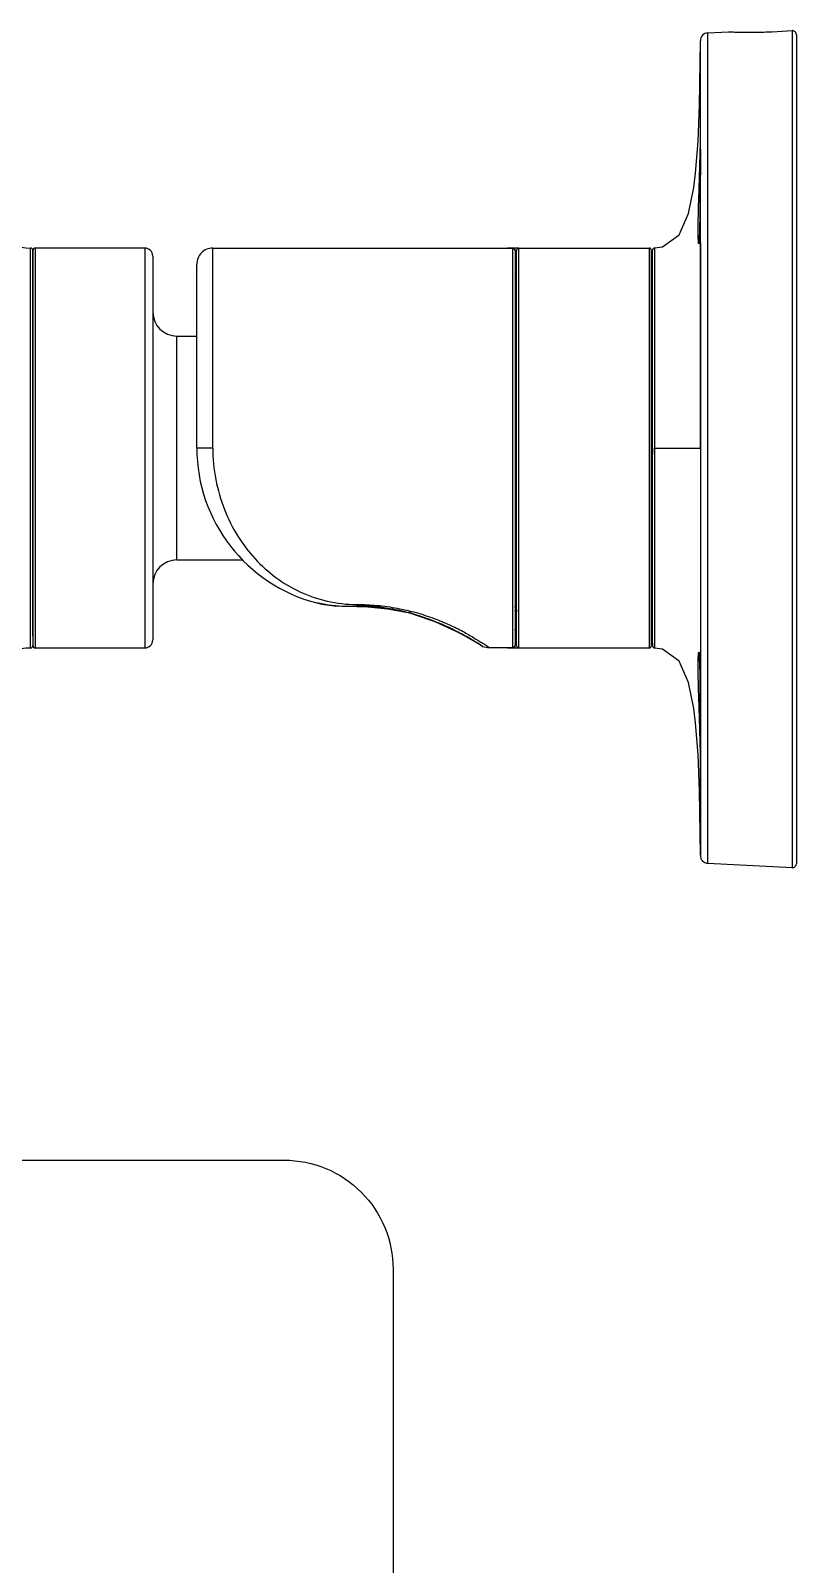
# Model space of a CAD drawing. Header units: millimetres. Extents: x 789 to 15176, y 607 to 3602.
# Drawn here: x 14473 to 15176, y 2115 to 3522 of the extents above; entities that cross this region are included whole.
import ezdxf

# ---------------------------------------------------------------- set-up
doc = ezdxf.new("R2010")
doc.units = ezdxf.units.MM
doc.layers.add('ASSEM_MEMBER_1', color=7, linetype='Continuous')

msp = doc.modelspace()

# ---------------------------------------------------------------- linework, layer by layer
msp.add_lwpolyline([(13440.5, 2485.9), (14705.4, 2485.9, -0.414214), (14805.4, 2385.9), (14805.4, 1212.7, -0.414214), (14705.4, 1112.7), (13440.5, 1112.7, -0.414214), (13340.5, 1212.7), (13340.5, 2385.9, -0.414214)], format="xyb", close=True)
at = {"layer": 'ASSEM_MEMBER_1', "color": 7, "linetype": 'Continuous'}
for p, q in [((15094.4, 3520.3), (15113.2, 3521.2)), ((15094.4, 2758.3), (15094.4, 3520.3)), ((15153.5, 3521.2), (15171.7, 3522.2)), ((15171.7, 3522.2), (15171.7, 2754.3)), ((15175.6, 3518.5), (15175.6, 2757.9)), ((15087.4, 3492.6), (15087.5, 3512.9)), ((15087.5, 3139.3), (15087.5, 3513)), ((15087.5, 3413.1), (15087.5, 3413.1)), ((15087.5, 3413.1), (15087.5, 3413.1)), ((15087.5, 3408.7), (15087.5, 3411.6)), ((15087.5, 3404.5), (15087.5, 3404.4)), ((15087.5, 3388.4), (15087.5, 3398.5)), ((15087.4, 3379.5), (15087.5, 3388.4)), ((15087.4, 3370.4), (15087.4, 3379.5)), ((15087.5, 3389.8), (15087.5, 3389.5)), ((15087.4, 3370.5), (15087.1, 3370.5)), ((15087.4, 3362.5), (15087.4, 3360.7)), ((15087.1, 3343.7), (15087.1, 3343.2)), ((14472.7, 2955.8), (14472.7, 3322.8)), ((14477, 2955.8), (14477, 3322.7)), ((14577.5, 3322.7), (14477, 3322.7)), ((14577.5, 3322.7), (14577.5, 2955.8)), ((14639.9, 3139.3), (14639.9, 3322.7)), ((14639.9, 3322.7), (14909.9, 3322.7)), ((14909.9, 3322.7), (14912.2, 3322.7)), ((14920.9, 3322.7), (14910.3, 3322.7)), ((14915.1, 3322.6), (14915.1, 2956)), ((14920.9, 2955.9), (14920.9, 3322.7)), ((14920.9, 3322.7), (15040.4, 3322.7)), ((15040.4, 3322.7), (15040.4, 2955.9)), ((15045.4, 3322.8), (15045.4, 2955.8)), ((15087.5, 3327.8), (15087.5, 2765.6)), ((14474.8, 3320.5), (14474.8, 2958)), ((14474.8, 2966.7), (14474.8, 3320.5)), ((14584.9, 3315.4), (14584.9, 2963.2)), ((14625.2, 3139.3), (14625.2, 3308)), ((14917.3, 3320.5), (14918.7, 3320.5)), ((14917.3, 3320.4), (14917.3, 2958.2)), ((14918.8, 3320.8), (14918.7, 3320.5)), ((14918.7, 2958.1), (14918.7, 3320.5)), ((15042.6, 3306.5), (15043.4, 3320.7)), ((15042.6, 2958.5), (15042.6, 3320.1)), ((15043.4, 3139.3), (15043.4, 3320.7)), ((14917.3, 3299.2), (14917.7, 3299.6)), ((14917.7, 3299.6), (14917.7, 2993.3)), ((14606.9, 3036.6), (14606.9, 3242)), ((14606.9, 3242), (14625.2, 3242)), ((14639.9, 3139.3), (14625.2, 3139.3)), ((15043.4, 3139.3), (15043.4, 3133.5)), ((15045.4, 3139.3), (15087.5, 3139.3)), ((15043.4, 2957.9), (15043.4, 3133.5)), ((14606.9, 3036.6), (14667.3, 3036.6)), ((14772, 2995.7), (14772, 2993.7)), ((14779.3, 2993.7), (14779.3, 2994.1)), ((14809.3, 2990.5), (14779.3, 2993.7)), ((14814.8, 2988.8), (14809.3, 2990.5)), ((14917.7, 2993.3), (14917.3, 2993.5)), ((14917.3, 2986.1), (14918.7, 2986.1)), ((14918.7, 2986.1), (14918.6, 2987.3)), ((14866.8, 2969.5), (14844.5, 2979.5)), ((14882.4, 2960.5), (14866.8, 2969.5)), ((14918.7, 2977), (14917.3, 2977)), ((14918.7, 2975.9), (14918.7, 2977)), ((15042.6, 2972.1), (15043.4, 2957.9)), ((14577.5, 2955.8), (14477, 2955.8)), ((14884.8, 2959), (14882.4, 2960.5)), ((14884.8, 2959), (14887.4, 2957.4)), ((14885.5, 2958.6), (14887.9, 2957)), ((14887.9, 2957), (14887.4, 2957.3)), ((14887.8, 2957.1), (14887.9, 2957)), ((14910.3, 2955.9), (14920.9, 2955.9)), ((14918.7, 2958.1), (14917.3, 2958.1)), ((14918.7, 2957.9), (14918.7, 2958.1)), ((14920.9, 2955.9), (15040.4, 2955.9)), ((15087.3, 2908.1), (15087.1, 2908.1)), ((15087.5, 2887), (15087.5, 2897.1)), ((15087.5, 2877.2), (15087.5, 2887)), ((15087.5, 2870.2), (15087.5, 2877.2)), ((15087.4, 2865.1), (15087.5, 2866)), ((15087.4, 2865.3), (15087.4, 2865.3)), ((15087.4, 2865.3), (15087.4, 2865.2)), ((15087.5, 2868.1), (15087.5, 2870.2)), ((15087.5, 2866), (15087.5, 2868.1)), ((15087.5, 2766.5), (15087.5, 2864.6)), ((15094.4, 2758.3), (15171.7, 2754.3))]:
    msp.add_line(p, q, dxfattribs=at)
for points in [[(15045.4, 3322.8), (15052.7, 3323.9), (15067.9, 3335), (15076.6, 3354.6), (15081.4, 3378.2), (15083, 3391.4), (15085.3, 3420.4), (15086.7, 3453.7), (15087.4, 3492.6)], [(15087.5, 3411.6), (15087.5, 3413), (15087.4, 3413.5), (15087.4, 3413.8), (15087.4, 3413.9)], [(15087.5, 3398.5), (15087.5, 3407.2), (15087.5, 3408.7)], [(15086.4, 3327.8), (15086.4, 3327.8), (15086.5, 3328.5), (15086.6, 3329.6), (15086.7, 3331.2), (15086.8, 3333.4), (15086.9, 3336.3), (15087, 3339.8), (15087.1, 3344.2), (15087.2, 3349.6), (15087.3, 3356), (15087.4, 3363.5), (15087.4, 3370.4)], [(14912.2, 3322.7), (14913.6, 3322.7), (14914.6, 3322.7)], [(14914.6, 3322.7), (14915, 3322.6), (14915.7, 3322.5)], [(14915.7, 3322.5), (14916.7, 3321.9), (14917.3, 3320.5), (14917.3, 3320.4)], [(14772, 2993.7), (14758.8, 2994), (14746, 2995.1), (14735.5, 2997.1)], [(14779.3, 2993.7), (14777.1, 2993.7), (14774.1, 2993.7), (14772, 2993.7)], [(14777.1, 2993.7), (14774.1, 2993.7), (14772, 2993.7)], [(14887.4, 2957.3), (14886.2, 2958.1), (14877.8, 2963.3), (14860.2, 2972.8), (14848.3, 2978.2), (14820.7, 2987.8), (14792.3, 2993), (14779.3, 2993.7)], [(14914.6, 2955.9), (14913.6, 2955.9), (14912.1, 2955.9), (14910.3, 2955.9), (14893.6, 2955.9)], [(14915.7, 2956.1), (14915, 2955.9), (14914.6, 2955.9)], [(14917.3, 2958.2), (14917.3, 2958), (14916.7, 2956.7), (14915.7, 2956.1)], [(15087.5, 2765.6), (15087.4, 2785.9), (15086.7, 2824.9), (15085.3, 2858.2), (15083, 2887.2), (15081.4, 2900.3), (15076.6, 2924), (15067.9, 2943.6), (15052.7, 2954.7), (15045.4, 2955.8)], [(15087.3, 2927.1), (15087.2, 2933.7), (15087.1, 2938.1), (15087, 2941.6), (15086.8, 2944.5), (15086.8, 2945.7), (15086.7, 2947.7), (15086.6, 2949.2), (15086.5, 2950.2), (15086.4, 2950.8)], [(15087.5, 2897.1), (15087.4, 2905.4), (15087.4, 2908.1)], [(15087.4, 2864.6), (15087.4, 2864.7), (15087.4, 2864.9), (15087.4, 2865.1)]]:
    msp.add_lwpolyline(points, dxfattribs=at)
for centre, radius, start, end in [((15094.8, 3512.9), 7.34, 93.0082, 179.738), ((8944.1, 3397.9), 6143.4, 359.74413, 359.92202), ((12140.4, 3384), 2947.1, 359.5807, 359.7356), ((14474.8, 3392.1), 69.4, 212.2472, 268.2524), ((14472.6, 3320.6), 2.2, 359.3826, 87.8728), ((14477, 3320.5), 2.2, 90, 180), ((14577.5, 3315.4), 7.34, 0, 90), ((14639.9, 3308), 14.7, 90.0015, 180.0021), ((14915.1, 3320.4), 2.2, 47.5902, 89.9511), ((14915.1, 3320.4), 2.19, 44.274, 47.5973), ((14915.1, 3320.4), 2.2, 0.0225, 44.2821), ((14920.9, 3320.5), 2.2, 90, 173.9472), ((15040.4, 3320.5), 2.2, 360, 90), ((15045.6, 3320.6), 2.2, 93.4155, 177.0822), ((14974.4, 3337.8), 112.5, 356.5109, 356.6753), ((14915.1, 3302.2), 3.67, 315, 0.0025), ((14606.9, 3264), 22, 180.0029, 270), ((14772, 3139.3), 146.8, 180, 255.6025), ((14606.9, 3014.6), 22, 90, 179.9971), ((14771.7, 1037), 1957.2, 89.779, 89.9925), ((14778.8, 2846.6), 147.6, 85.6753, 89.7947), ((14779.2, 2852.5), 141.6, 84.1208, 85.6601), ((14769.4, 2805.2), 190, 73.6896, 74.6989), ((14910.4, 2988.2), 8.87, 35.1241, 39.2673), ((14911.1, 2989), 7.6, 0.026, 35.8765), ((14911.4, 2986), 7.36, 21.9625, 36.7035), ((14911.4, 2986.1), 7.36, 9.8864, 21.9056), ((14748.8, 2745.2), 253.4, 66.2844, 67.2445), ((14746.3, 2739.6), 259.6, 64.5115, 66.2848), ((14751.8, 2751.1), 246.8, 62.6582, 64.5137), ((14750.8, 2749.5), 248.7, 59.4144, 62.6324), ((14911.4, 2976.4), 7.35, 323.2176, 0.0044), ((14474.8, 2886.4), 69.4, 91.747, 147.7528), ((14472.6, 2958), 2.2, 272.1272, 0.6045), ((14477, 2958), 2.2, 180, 270), ((14577.5, 2963.2), 7.34, 270, 0), ((14755.5, 2757.4), 239.5, 58.4483, 59.4257), ((14725.1, 2708.1), 297.5, 57.3699, 58.4262), ((14760.9, 2771), 227.6, 54.3305, 56.3874), ((14915.1, 2958.2), 2.2, 269.9849, 313.921), ((14915.1, 2958.2), 2.19, 313.9191, 315.9819), ((14915.1, 2958.2), 2.2, 315.9721, 359.9665), ((14911.2, 2976.6), 11.4, 302.0686, 310.942), ((14920.9, 2958.1), 2.2, 184.6436, 270.0485), ((15040.4, 2958.1), 2.2, 270, 0), ((15045.6, 2958), 2.2, 182.9183, 266.5845), ((12907, 2899.6), 2180.4, 0.2246, 0.7234), ((9718.5, 2883), 5369, 0.0653, 0.2686), ((15094.8, 2765.6), 7.34, 180.2619, 266.9918), ((15171.9, 2757.9), 3.67, 267, 0)]:
    msp.add_arc(centre, radius, start, end, dxfattribs=at)
for points, knots in [([(15113.2, 3521.2), (15113.2, 3521.3), (15113.3, 3521.2), (15113.4, 3521.2), (15113.7, 3521.2), (15114, 3521.2), (15114.4, 3521.2), (15115.2, 3521.1), (15116.4, 3521.1), (15118.1, 3521), (15120.1, 3520.9), (15122.4, 3520.9), (15126.2, 3520.8), (15131.4, 3520.7), (15138.3, 3520.7), (15145.8, 3520.9), (15150.9, 3521.1), (15153.5, 3521.2)], [0, 0, 0, 0, 0.001203, 0.004813, 0.01083, 0.019237, 0.030006, 0.043107, 0.076193, 0.118185, 0.168649, 0.227122, 0.293024, 0.444552, 0.617382, 0.804993, 1, 1, 1, 1]), ([(15175.6, 3518.5), (15175.6, 3519.4), (15174.8, 3521.4), (15172.8, 3522.2), (15171.9, 3522.2)], [0, 0, 0, 0, 0.500104, 1, 1, 1, 1]), ([(15086.1, 3370.5), (15086.4, 3379.6), (15086.8, 3392), (15087.2, 3406.2), (15087.3, 3411.4), (15087.4, 3413.2)], [0, 0, 0, 0, 0.640157, 0.869015, 1, 1, 1, 1]), ([(15087.4, 3413.2), (15087.4, 3413.6), (15087.4, 3415), (15087.4, 3413.5), (15087.5, 3413.1)], [0, 0, 0, 0, 0.484274, 1, 1, 1, 1]), ([(15087.5, 3413.1), (15087.5, 3412.6), (15087.5, 3409.8), (15087.5, 3406.9), (15087.5, 3404.5)], [0, 0, 0, 0, 0.164717, 1, 1, 1, 1]), ([(15087.5, 3404.4), (15087.5, 3403.3), (15087.5, 3398.5), (15087.5, 3393.6), (15087.5, 3389.8)], [0, 0, 0, 0, 0.216679, 1, 1, 1, 1]), ([(15085.8, 3327.5), (15085.7, 3328.2), (15085.6, 3330), (15085.5, 3333.3), (15085.4, 3337.7), (15085.4, 3345.3), (15085.7, 3356.3), (15085.9, 3365.6), (15086.1, 3370.5)], [0, 0, 0, 0, 0.049478, 0.126467, 0.229248, 0.354323, 0.657281, 1, 1, 1, 1]), ([(15087.1, 3370.5), (15087, 3370.5), (15086.6, 3370.5), (15086.3, 3370.5), (15086.1, 3370.5)], [0, 0, 0, 0, 0.378806, 1, 1, 1, 1]), ([(15087.4, 3360.7), (15087.3, 3359.2), (15087.3, 3353.5), (15087.2, 3347.9), (15087.1, 3343.7)], [0, 0, 0, 0, 0.26731, 1, 1, 1, 1]), ([(15087.1, 3343.2), (15087.1, 3342), (15087, 3338), (15086.9, 3334), (15086.7, 3331.3)], [0, 0, 0, 0, 0.298415, 1, 1, 1, 1]), ([(14909.9, 3322.7), (14910.3, 3322.7), (14910.9, 3322.7), (14911.9, 3322.7), (14912.8, 3322.7), (14913.5, 3322.7), (14914.2, 3322.7), (14914.6, 3322.6), (14914.8, 3322.6), (14915, 3322.6), (14915, 3322.6), (14915.1, 3322.6), (14915.1, 3322.6)], [0, 0, 0, 0, 0.195645, 0.383867, 0.5566, 0.707437, 0.830987, 0.922596, 0.955203, 0.978653, 0.993302, 1, 1, 1, 1]), ([(15086.3, 3327), (15086.3, 3326.9), (15086.2, 3326.8), (15086.2, 3326.7), (15086.1, 3326.6), (15086, 3326.6), (15086, 3326.7), (15085.9, 3326.9), (15085.9, 3327.2), (15085.9, 3327.4), (15085.8, 3327.5)], [0, 0, 0, 0, 0.159792, 0.267345, 0.327489, 0.370692, 0.450193, 0.580177, 0.763231, 1, 1, 1, 1]), ([(15086.7, 3330.9), (15086.6, 3330.1), (15086.5, 3328.8), (15086.4, 3327.5), (15086.3, 3327)], [0, 0, 0, 0, 0.626421, 1, 1, 1, 1]), ([(14639.9, 3139.3), (14639.9, 3129.6), (14641.7, 3110.3), (14649.6, 3083), (14661.9, 3058.4), (14678, 3037.2), (14697.3, 3019.8), (14719.7, 3006.5), (14744.9, 2997.8), (14762.9, 2995.7), (14772, 2995.7)], [0, 0, 0, 0, 0.134768, 0.266202, 0.392668, 0.514236, 0.632807, 0.751349, 0.873308, 1, 1, 1, 1]), ([(14735.5, 2997.1), (14738.5, 2996.4), (14744.5, 2995.2), (14753.6, 2994.4), (14762.8, 2994.1), (14768.9, 2994.2), (14772, 2994.1)], [0, 0, 0, 0, 0.249666, 0.499566, 0.749707, 1, 1, 1, 1]), ([(14772, 2995.7), (14778.3, 2995.7), (14790.7, 2995.2), (14809, 2992.6), (14826.4, 2988.6), (14842.5, 2983.3), (14856.8, 2977.4), (14869, 2971.4), (14878.9, 2965.7), (14884.5, 2962.1), (14886.9, 2960.5)], [0, 0, 0, 0, 0.154227, 0.306226, 0.4536, 0.593205, 0.721664, 0.834746, 0.928661, 1, 1, 1, 1]), ([(14793.7, 2993.4), (14795.9, 2993.1), (14804.6, 2992), (14813.3, 2990.2), (14819.6, 2988.4)], [0, 0, 0, 0, 0.256022, 1, 1, 1, 1]), ([(14822.8, 2987.5), (14824.9, 2986.9), (14833, 2984.4), (14841, 2981.4), (14846.8, 2978.9)], [0, 0, 0, 0, 0.263214, 1, 1, 1, 1]), ([(14917.7, 2993.3), (14917.8, 2993), (14918.5, 2991.6), (14918.7, 2990.1), (14918.7, 2989)], [0, 0, 0, 0, 0.247024, 1, 1, 1, 1]), ([(14915.1, 2956), (14915.1, 2956), (14915, 2956), (14915, 2956), (14914.8, 2955.9), (14914.6, 2955.9), (14914.2, 2955.9), (14913.5, 2955.9), (14912.8, 2955.9), (14911.9, 2955.9), (14910.9, 2955.9), (14910.3, 2955.9), (14909.9, 2955.9)], [0, 0, 0, 0, 0.006614, 0.021341, 0.044951, 0.0777, 0.169467, 0.293085, 0.443908, 0.616533, 0.804566, 1, 1, 1, 1]), ([(15086.1, 2908), (15086, 2910.5), (15085.9, 2915.3), (15085.7, 2922.4), (15085.5, 2929.1), (15085.4, 2935.1), (15085.4, 2940.4), (15085.4, 2944.3), (15085.5, 2946.9), (15085.6, 2948.5), (15085.7, 2949.8), (15085.8, 2950.6), (15085.9, 2951.2), (15085.9, 2951.5), (15086, 2951.7), (15086, 2951.9), (15086.1, 2952), (15086.2, 2952), (15086.2, 2951.8), (15086.3, 2951.7), (15086.3, 2951.4), (15086.4, 2951), (15086.5, 2950.2), (15086.6, 2949), (15086.7, 2947.6), (15086.8, 2945.8), (15086.9, 2943.8), (15087, 2941.5), (15087.1, 2938.1), (15087.2, 2933.3), (15087.2, 2929.2), (15087.3, 2927.1)], [0, 0, 0, 0, 0.10654, 0.210068, 0.307817, 0.396799, 0.474378, 0.538989, 0.565663, 0.588265, 0.606746, 0.621049, 0.626599, 0.631062, 0.634429, 0.636711, 0.638005, 0.638867, 0.640412, 0.64298, 0.646629, 0.651364, 0.664058, 0.680966, 0.702062, 0.727372, 0.756772, 0.789793, 0.825934, 0.907193, 1, 1, 1, 1]), ([(15087.1, 2908.1), (15087, 2908.1), (15086.6, 2908.1), (15086.3, 2908.1), (15086.1, 2908)], [0, 0, 0, 0, 0.378806, 1, 1, 1, 1]), ([(15087.3, 2865.6), (15087.3, 2867.5), (15087.2, 2872.7), (15086.8, 2886.8), (15086.4, 2899.1), (15086.1, 2908)], [0, 0, 0, 0, 0.136505, 0.366041, 1, 1, 1, 1]), ([(15087.5, 2889.1), (15087.5, 2884), (15087.5, 2876), (15087.5, 2868.1), (15087.4, 2865.3)], [0, 0, 0, 0, 0.644968, 1, 1, 1, 1]), ([(15087.4, 2865.2), (15087.4, 2864.9), (15087.4, 2863.6), (15087.4, 2865.2), (15087.3, 2865.6)], [0, 0, 0, 0, 0.414852, 1, 1, 1, 1])]:
    msp.add_open_spline(points, degree=3, knots=knots, dxfattribs=at)
for points in [[(15171.9, 3522.2), (15171.8, 3522.2), (15171.8, 3522.2), (15171.7, 3522.2)], [(14917.3, 2972.6), (14918, 2973.6), (14918.5, 2974.7), (14918.7, 2975.9)], [(14893.6, 2955.9), (14891.7, 2955.9), (14889.7, 2956.3), (14887.9, 2957)]]:
    msp.add_open_spline(points, degree=3, dxfattribs=at)

doc.saveas('drawing.dxf')
